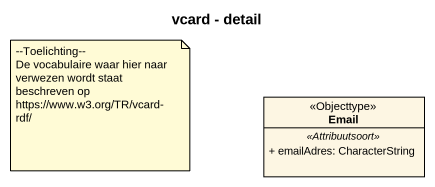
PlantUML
@startuml
title vcard - detail
hide circle
hide empty members
skinparam classAttributeIconSize 0
class Email <<Objecttype>> {
  .. <<Attribuutsoort>> ..
  + emailAdres: CharacterString
}
note as N1
  ~--Toelichting~--
  De vocabulaire waar hier naar verwezen wordt staat beschreven op https://www.w3.org/TR/vcard-rdf/
end note
@enduml
